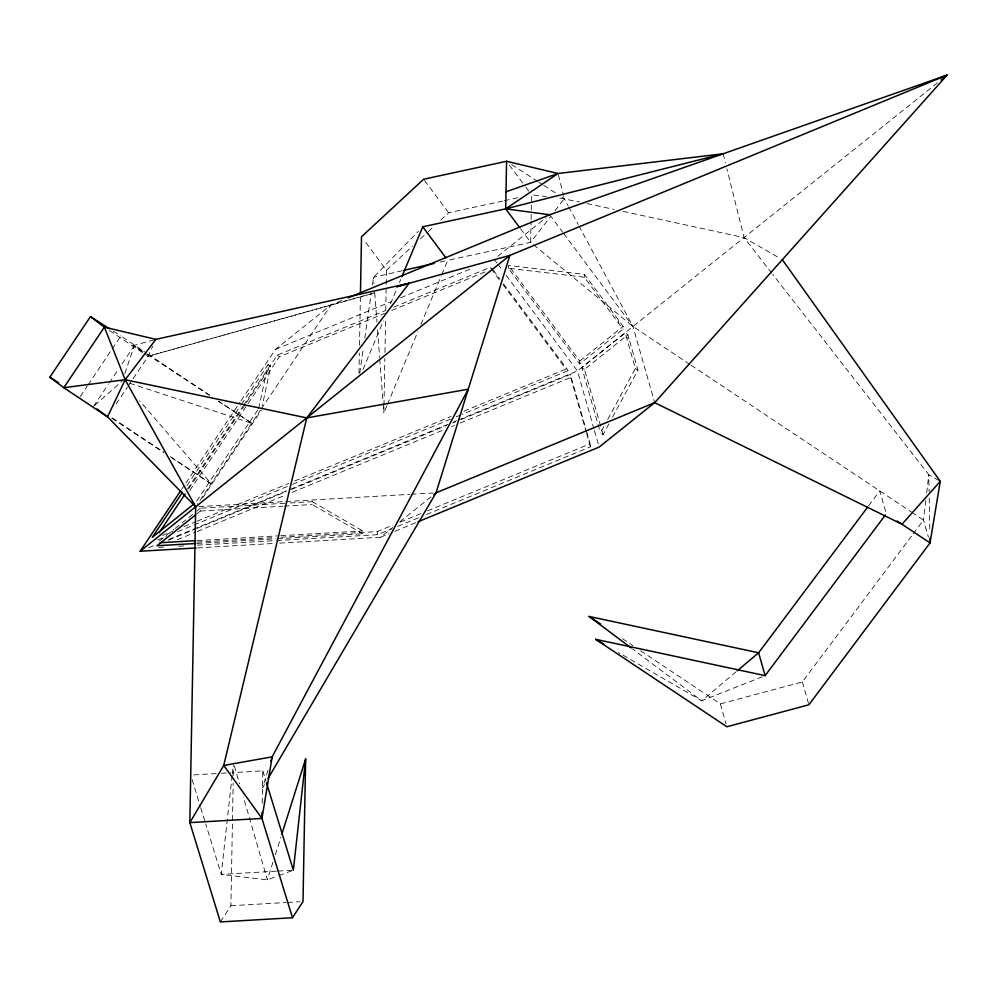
<?xml version="1.0" encoding="UTF-8"?>
<svg xmlns="http://www.w3.org/2000/svg" width="997" height="997" viewBox="0 0 997 997"><rect width="100%" height="100%" fill="white"/><g stroke="black" fill="none" stroke-linecap="round" stroke-linejoin="round"><path stroke-width="0.75" stroke-dasharray="4.99 3.74" d="M196.745 513.916L200.36 511.025L200.409 508.171L287.398 503.111M220.362 921.938L230.893 905.737L233.161 783.231M233.298 775.479L233.472 766.182M262.236 803.171L262.834 770.868L232.139 772.663M312.248 501.665L362.746 530.927L362.696 533.781L312.186 504.519L312.248 501.665L288.943 503.024M358.97 373.202L359.344 353.05M359.493 345.298L360.378 297.218M386.824 405.791L383.845 412.92L383.957 406.726M383.982 405.168L384.842 358.646M384.967 352.452L385.59 318.33M385.739 310.578L386.487 270.262L364.279 240.464M508.445 268.293L508.495 265.439L584.416 274.362L623.162 326.343L623.113 329.197L579.718 363.917L508.445 268.293L584.367 277.216L623.113 329.197M689.824 364.354L632.958 326.468L530.666 242.358L531.065 220.885M531.102 219.352L531.239 211.676M531.264 210.143L531.551 194.801L546.443 196.546M579.718 363.917L579.768 361.064L508.495 265.439M584.367 277.216L584.416 274.362M618.551 323.078L618.614 320.224M232.164 775.442L221.247 874.381L267.383 879.865L277.49 876.101M232.338 773.896L233.535 763.079M925.802 500.419L923.521 520.073L928.406 537.221M926.674 492.854L928.78 474.709L772.762 274.449M359.743 373.314L363.469 347.392M364.777 338.257L371.146 294.053M372.454 284.905L373.551 277.278L418.491 231.179M258.634 408.708L268.118 364.566L270.748 366.323L262.248 405.891M268.031 770.158L262.51 787.929L265.676 782.558M272.979 862.156L267.383 879.865L243.38 797.077M275.309 854.778L280.917 837.081M124.874 373.539L134.209 345.785L145.861 353.474M363.045 369.426L383.347 320.934M390.512 303.811L397.08 288.121M399.473 282.425L400.669 279.571M387.422 404.371L417.893 331.627M420.871 324.499L441.185 275.995M441.783 274.574L447.753 260.317L530.666 242.358L550.294 216.86M128.264 385.926L148.142 356.29L152.653 346.408M608.88 423.912L603.073 434.655L600.443 432.91L604.805 424.847M607.709 419.475L635.351 368.429L625.231 332.986L581.849 367.706L600.443 432.91M612.519 417.195L637.968 370.186L627.861 334.743L625.231 332.986M80.234 396.544L87.15 386.238M88.01 384.954L111.34 350.159M112.2 348.875L120.849 335.989L146.584 353.137M93.593 406.352L108.287 384.443M109.147 383.16L118.655 368.977M122.108 363.83L134.209 345.785L143.493 352.788M116.175 403.959L127.404 387.21M181.529 489.515L184.981 484.368M185.841 483.084L240.152 402.078M241.025 400.794L275.508 349.361L331.041 304.92L342.557 300.172M186.85 485.776L240.464 405.829M241.324 404.533L268.118 364.566M187.548 488.891L242.707 406.614M243.567 405.33L277.178 355.206L385.104 310.703M188.62 488.804L245.673 403.71M246.546 402.414L270.748 366.323M189.791 490.424L279.434 356.727L384.468 313.419M257.774 409.991L195.661 502.625L198.291 504.37M199.998 500.369L260.354 410.353M261.214 409.069L331.041 304.92L374.573 292.856M202.603 497.939L261.264 410.452M868.586 505.865L879.778 490.923L886.296 513.779M640.572 650.742L720.357 703.894L802.361 681.936L912.342 535.015M913.264 533.769L923.521 520.073L913.227 513.218M554.968 210.791L564.314 198.64L563.579 195.686M386.487 270.262L412.471 246.209M420.385 238.894L427.165 232.625M428.286 231.578L433.944 226.344M440.724 220.075L448.625 212.76L502.912 201.008M94.752 405.33L122.419 380.842M736.098 671.766L701.738 700.754L618.464 652.524M497.765 256.304L546.069 217.658M159.433 540.972L173.889 529.395M175.098 528.435L195.586 512.034M196.795 511.075L200.409 508.171M579.768 361.064L623.162 326.343M937.417 82.851L577.425 370.921L458.034 420.148M603.073 434.655L584.466 369.463L627.861 334.743M279.708 543.116L380.518 537.246L392.594 527.587M399.834 521.792L431.227 496.668M275.508 349.361L392.02 301.318M400.644 297.754L472.566 268.093M393.728 307.138L490.138 267.383L492.393 268.916M391.659 310.453L486.636 271.284M162.536 535.464L172.593 531.326M184.071 526.59L195.562 521.855M196.995 521.257L288.881 483.371M294.626 481.003L451.118 416.472M464.029 411.138L565.972 369.102L568.215 370.635L461.972 414.453M157.613 539.963L166.225 536.411M177.715 531.675L291.124 484.903M292.57 484.305L450.494 419.189M456.227 416.821L460.539 415.039M148.777 547.677L155.968 544.711M168.917 539.377L447.965 424.298M453.722 421.93L456.601 420.746M168.343 540.212L195.624 528.958M197.057 528.373L286.077 491.658M291.822 489.29L446.868 425.358M452.613 422.99L455.479 421.806M461.225 419.438L570.334 374.436L585.912 429.046M177.292 539.726L195.948 532.024M197.381 531.438L284.968 495.322M292.146 492.368L444.326 429.607M451.504 426.654L454.37 425.47M460.115 423.102L570.658 377.514L570.334 374.436M280.93 537.221L377.165 531.613L392.992 525.095M400.196 522.116L421.781 513.218M427.526 510.85L590.124 443.802L586.336 430.517M276.593 540.561L377.489 534.691L391.883 528.759M397.641 526.379L420.659 516.882M426.417 514.514L590.448 446.868L590.124 443.802M380.518 537.246L389.142 533.694M394.899 531.314L416.472 522.416M762.256 676.776L701.738 700.754L632.422 648.873M278.923 875.565L291.922 870.717M144.652 353.661L148.142 356.29L331.041 304.92M148.142 356.29L374.598 292.944M132.451 345.834L154.398 339.753M402.327 270.698L373.551 277.278L374.025 283.447M440.175 262.037L447.753 260.317M504.42 200.684L517.979 197.742M198.789 506.613L284.083 501.653M285.628 501.553L409.692 494.338M411.238 494.25L432.947 492.992M200.36 511.025L282.674 506.239M284.232 506.152L312.186 504.519M197.244 540.561L279.222 535.788M280.768 535.701L362.746 530.927M197.107 542.094L274.723 537.582M197.182 543.415L276.069 538.816M277.615 538.729L362.696 533.781M158.623 547.428L164.829 547.066M178.799 546.244L185.006 545.882M197.431 545.16L275.047 540.648M197.518 547.901L273.514 543.477M193.792 774.893L219.876 773.373M221.409 773.286L230.606 772.75M276.481 871.166L221.247 874.381L205.756 823.983M278.013 871.079L291.822 870.269M230.893 905.737L286.127 902.522M287.659 902.435L299.935 901.724M559.84 198.116L579.419 201.917M586.971 203.55L614.152 209.445M623.212 211.401L744.049 237.585L779.691 258.161M129.784 383.259L252.091 423.438L218.63 401.143M939 480.604L928.78 474.709L929.104 491.77M113.247 331.154L120.849 335.989M511.698 164.605L537.371 181.217M538.642 182.04L542.493 184.532M543.776 185.367L556.613 193.667M561.747 196.982L564.314 198.64L567.966 205.444M147.157 354.321L209.345 395.273M218.405 401.255L252.091 423.438M111.739 418.291L163.558 452.426M171.322 457.548L211.476 484.006L139.617 400.769M691.108 365.214L911.943 512.358M626.428 337.16L629.045 338.905M635.351 368.429L637.968 370.186M581.849 367.706L584.466 369.463M622.564 638.741L632.858 645.595M147.868 353.985L209.632 395.148M109.496 330.53L145.724 354.683M112.399 417.98L163.869 452.277M170.313 456.564L211.476 484.006M277.178 355.206L279.434 356.727M771.803 273.215L744.049 237.585L726.888 168.755M549.683 214.754L562.644 232.139M563.567 233.373L632.958 326.468L654.693 402.651M509.342 165.016L525.07 186.115M526.005 187.361L528.771 191.088M520.496 228.712L530.666 242.358M494.151 259.195L496.917 262.921M497.852 264.168L502.476 270.374M506.177 275.334L577.425 370.921L594.038 429.171M493.316 270.15L499.784 278.836M503.485 283.796L568.215 370.635M491.06 268.629L499.385 279.783M503.086 284.756L565.972 369.102M424.572 180.482L448.625 212.76M568.689 206.803L578.185 224.475M578.921 225.845L632.958 326.468M262.834 770.868L266.025 781.249M192.085 779.517L200.285 806.199M200.746 807.682L205.295 822.5M234.382 766.032L239.529 783.767M802.361 681.936L808.48 703.359M720.357 703.894L726.053 723.897M594.461 430.654L598.723 445.597M570.658 377.514L586.236 432.112M586.66 433.583L590.448 446.868M723.149 153.787L725.392 162.773M558.407 174.986L563.205 194.203M377.165 531.613L377.489 534.691M374.722 292.694L376.941 321.981M377.527 329.683L379.633 357.437M379.745 358.97L383.022 402.14M383.147 403.673L383.845 412.92M929.216 497.964L929.79 528.971"/><path stroke-width="1.5" d="M195.686 506.788L107.526 416.846L63.783 387.696L49.85 377.202L90.453 316.635L104.386 327.141L125.173 379.732L195.686 506.788L189.841 822.625L220.362 921.938L292.482 917.739L303.001 901.537L305.643 758.879L281.852 834.128M292.482 917.739L261.949 818.425L262.061 812.331M360.44 294.115L361.5 236.75L423.65 179.236L506.563 161.29L558.046 173.503L723.149 153.787L505.691 208.847L422.765 226.793L401.866 276.717M506.563 161.29L505.691 208.847L519.562 227.466M305.643 758.879L293.355 870.182L266.473 782.732M261.949 818.425L272.181 756.835L468.266 389.191L306.764 417.905L125.173 379.732L63.783 387.696L104.386 327.141L155.868 339.354L409.094 283.298L306.764 417.905L223.727 765.459L189.841 822.625L261.949 818.425L223.727 765.459L272.181 756.835L270.798 761.284M782.333 259.681L940.271 481.339L930.039 542.929L808.879 704.792L726.875 726.751L595.62 639.301L765.135 675.642L885.361 515.025M268.031 778.532L436.05 492.805L509.866 255.382L947.15 75.062L654.693 402.651L599.147 447.092L417.917 521.83M195.973 547.989L140.141 551.241L180.669 490.798M182.538 492.219L152.267 537.346L194.452 503.585M159.221 532.647L185.155 493.964M867.652 507.112L758.617 652.786L737.282 670.769M155.868 339.354L125.173 379.732L107.526 416.846L97.083 408.982M940.271 481.339L901.973 524.235L654.693 402.651L436.05 492.805L433.645 494.736M140.141 551.241L509.866 255.382L396.619 286.762M195.537 514.888L156.965 545.745L195.636 543.502M941.068 79.934L947.15 75.062L549.683 214.754L348.302 297.804M506.002 191.798L558.046 173.503L505.691 208.847L549.683 214.754M397.093 286.65L409.094 283.298M403.835 270.349L434.119 263.432M160.118 542.717L195.686 540.648M631.188 647.95L589.102 616.445L758.617 652.786L765.135 675.642M595.62 639.301L603.683 643.962M90.453 316.635L109.446 328.723M49.85 377.202L58.711 382.848M897.15 521.02L930.039 542.929L929.952 538.28M589.102 616.445L600.68 624.159M422.765 226.793L445.896 257.824"/></g></svg>
